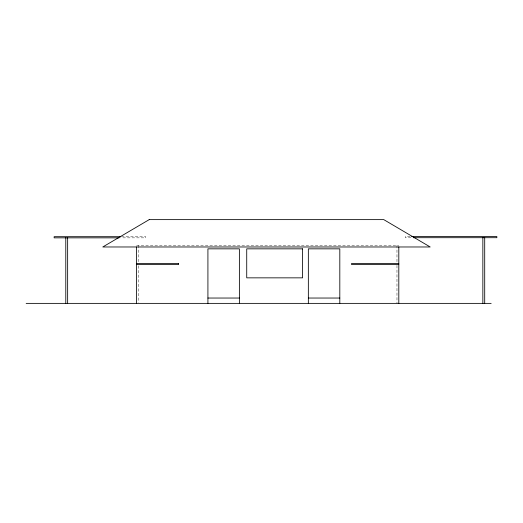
<?xml version="1.0" encoding="UTF-8"?>
<svg xmlns="http://www.w3.org/2000/svg" width="523" height="523" viewBox="0 0 523 523"><rect width="100%" height="100%" fill="white"/><g stroke="black" fill="none" stroke-linecap="round" stroke-linejoin="round"><path stroke-width="0.39" stroke-dasharray="2.62 1.96" d="M410.058 236.54L405.194 236.54L405.194 237.697L411.679 237.697M121.46 236.69L145.793 236.69L145.793 237.847L120.65 237.847M136.601 245.365L398.807 245.365M396.97 245.365L396.97 262.52M396.97 265.403L396.97 303.373M138.432 245.365L138.432 262.52M138.432 265.789L138.432 302.556"/><path stroke-width="0.78" d="M411.679 236.54L496.85 236.54L496.85 237.697L413.307 237.697M120.65 236.69L54.137 236.69L54.137 237.847L119.028 237.847M398.807 263.435L351.613 263.435L351.613 264.592L398.807 264.592M207.919 298.038L239.384 298.038M308.348 298.038L339.813 298.038M26.15 303.373L491.162 303.373M484.703 303.373L484.703 237.566L482.847 237.566L482.847 303.373M398.807 246.934L398.807 303.373M339.813 303.373L339.813 248.843L308.348 248.843L308.348 303.373M239.384 303.373L239.384 248.843L207.919 248.843L207.919 303.373M136.601 246.974L136.601 303.373M67.644 237.566L67.644 303.373M65.787 237.566L65.787 303.373M149.212 219.627L102.776 246.974L430.194 246.974L383.764 219.627L149.212 219.627M302.575 248.843L246.725 248.843L246.725 277.85L302.575 277.85L302.575 248.843M178.591 263.435L136.823 263.435L136.823 264.592L178.591 264.592L178.591 263.435"/></g></svg>
